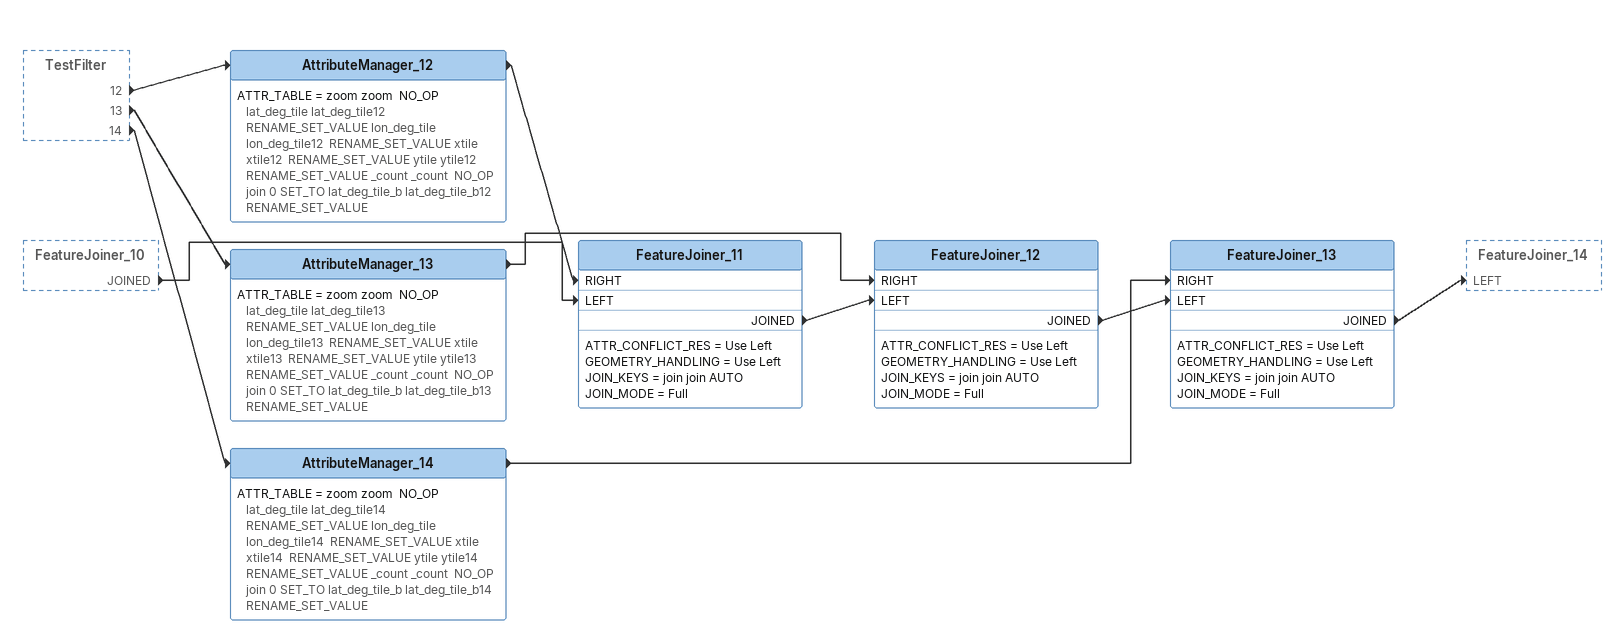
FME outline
TestFilter [outside]
    12 -> AttributeManager_12
    13 -> AttributeManager_13
    14 -> AttributeManager_14
FeatureJoiner_10 [outside]
    JOINED -> FeatureJoiner_11 [LEFT]
AttributeManager_12
    ATTR_TABLE = zoom zoom  NO_OP lat_deg_tile lat_deg_tile12  RENAME_SET_VALUE lon_deg_tile lon_deg_tile12  RENAME_SET_VALUE xtile xtile12  RENAME_SET_VALUE ytile ytile12  RENAME_SET_VALUE _count _count  NO_OP  join 0 SET_TO lat_deg_tile_b lat_deg_tile_b12  RENAME_SET_VALUE
    -> FeatureJoiner_11 [RIGHT]
FeatureJoiner_11
    ATTR_CONFLICT_RES = Use Left
    GEOMETRY_HANDLING = Use Left
    JOIN_KEYS = join join AUTO
    JOIN_MODE = Full
    JOINED -> FeatureJoiner_12 [LEFT]
AttributeManager_13
    ATTR_TABLE = zoom zoom  NO_OP lat_deg_tile lat_deg_tile13  RENAME_SET_VALUE lon_deg_tile lon_deg_tile13  RENAME_SET_VALUE xtile xtile13  RENAME_SET_VALUE ytile ytile13  RENAME_SET_VALUE _count _count  NO_OP  join 0 SET_TO lat_deg_tile_b lat_deg_tile_b13  RENAME_SET_VALUE
    -> FeatureJoiner_12 [RIGHT]
FeatureJoiner_12
    ATTR_CONFLICT_RES = Use Left
    GEOMETRY_HANDLING = Use Left
    JOIN_KEYS = join join AUTO
    JOIN_MODE = Full
    JOINED -> FeatureJoiner_13 [LEFT]
AttributeManager_14
    ATTR_TABLE = zoom zoom  NO_OP lat_deg_tile lat_deg_tile14  RENAME_SET_VALUE lon_deg_tile lon_deg_tile14  RENAME_SET_VALUE xtile xtile14  RENAME_SET_VALUE ytile ytile14  RENAME_SET_VALUE _count _count  NO_OP  join 0 SET_TO lat_deg_tile_b lat_deg_tile_b14  RENAME_SET_VALUE
    -> FeatureJoiner_13 [RIGHT]
FeatureJoiner_13
    ATTR_CONFLICT_RES = Use Left
    GEOMETRY_HANDLING = Use Left
    JOIN_KEYS = join join AUTO
    JOIN_MODE = Full
    JOINED -> FeatureJoiner_14 [LEFT]
